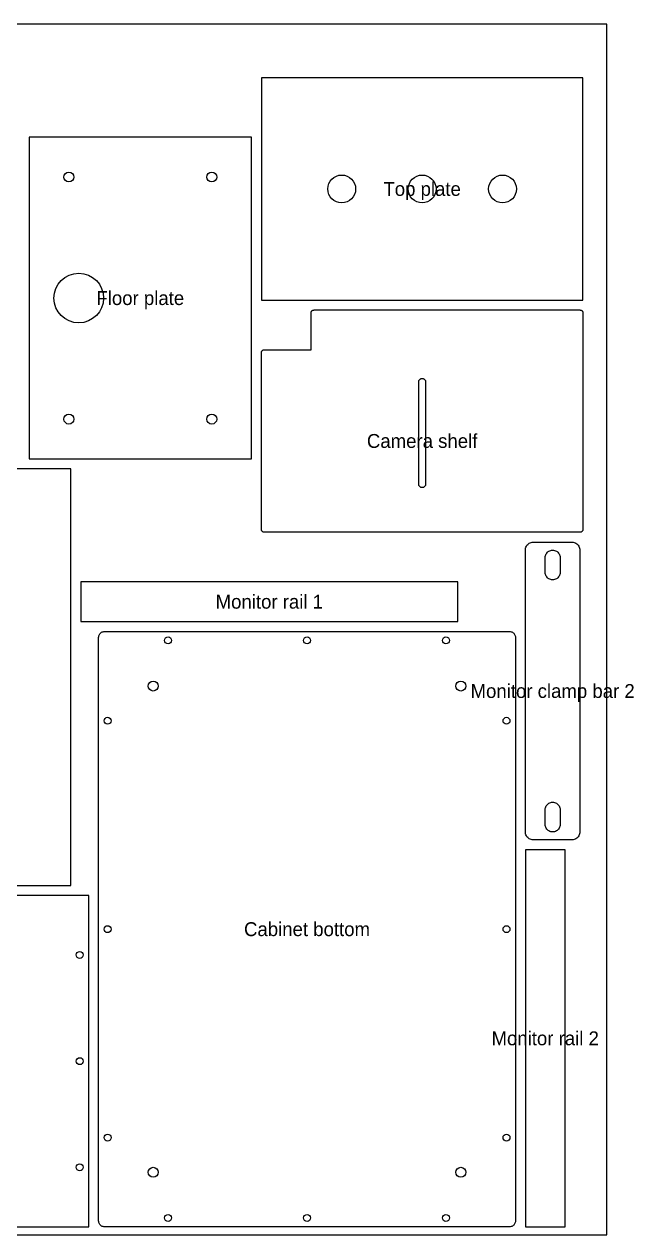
# Model space of a CAD drawing. Header units: millimetres. Extents: x 0 to 2467, y 0 to 1257.
# Drawn here: x 1853 to 2467, y 0 to 1220 of the extents above; entities that cross this region are included whole.
import ezdxf
from ezdxf.enums import TextEntityAlignment as Align

# ---------------------------------------------------------------- set-up
doc = ezdxf.new("R2010")
doc.units = ezdxf.units.MM
for name, color, linetype in [('CUT_INSIDE', 5, 'Continuous'), ('CUT_OUTSIDE', 1, 'Continuous'), ('DRILL_10', 4, 'Continuous'), ('DRILL_7', 3, 'Continuous'), ('LABELS', 7, 'Continuous'), ('SHEET', 8, 'Continuous')]:
    doc.layers.add(name, color=color, linetype=linetype)

msp = doc.modelspace()

# ---------------------------------------------------------------- linework, layer by layer
at = {"layer": 'CUT_INSIDE'}
for points in [[(2250.5, 859.5), (2250.53, 859.957), (2250.619, 860.406), (2250.766, 860.839), (2250.969, 861.25), (2251.223, 861.631), (2251.525, 861.975), (2251.869, 862.277), (2252.25, 862.531), (2252.661, 862.734), (2253.094, 862.881), (2253.543, 862.97), (2254, 863), (2254.457, 862.97), (2254.906, 862.881), (2255.339, 862.734), (2255.75, 862.531), (2256.131, 862.277), (2256.475, 861.975), (2256.777, 861.631), (2257.031, 861.25), (2257.234, 860.839), (2257.381, 860.406), (2257.47, 859.957), (2257.5, 859.5), (2257.5, 756.5), (2257.47, 756.043), (2257.381, 755.594), (2257.234, 755.161), (2257.031, 754.75), (2256.777, 754.369), (2256.475, 754.025), (2256.131, 753.723), (2255.75, 753.469), (2255.339, 753.266), (2254.906, 753.119), (2254.457, 753.03), (2254, 753), (2253.543, 753.03), (2253.094, 753.119), (2252.661, 753.266), (2252.25, 753.469), (2251.869, 753.723), (2251.525, 754.025), (2251.223, 754.369), (2250.969, 754.75), (2250.766, 755.161), (2250.619, 755.594), (2250.53, 756.043), (2250.5, 756.5)], [(2377.99, 682.5), (2378.055, 683.479), (2378.246, 684.441), (2378.561, 685.37), (2378.995, 686.25), (2379.54, 687.066), (2380.187, 687.803), (2380.925, 688.45), (2381.74, 688.995), (2382.62, 689.429), (2383.549, 689.744), (2384.512, 689.936), (2385.49, 690), (2386.469, 689.936), (2387.432, 689.744), (2388.361, 689.429), (2389.24, 688.995), (2390.056, 688.45), (2390.794, 687.803), (2391.441, 687.066), (2391.986, 686.25), (2392.42, 685.37), (2392.735, 684.441), (2392.926, 683.479), (2392.99, 682.5), (2392.99, 667.5), (2392.926, 666.521), (2392.735, 665.559), (2392.42, 664.63), (2391.986, 663.75), (2391.441, 662.934), (2390.794, 662.197), (2390.056, 661.55), (2389.24, 661.005), (2388.361, 660.571), (2387.432, 660.256), (2386.469, 660.064), (2385.49, 660), (2384.512, 660.064), (2383.549, 660.256), (2382.62, 660.571), (2381.74, 661.005), (2380.925, 661.55), (2380.187, 662.197), (2379.54, 662.934), (2378.995, 663.75), (2378.561, 664.63), (2378.246, 665.559), (2378.055, 666.521), (2377.99, 667.5)], [(2377.99, 428.5), (2378.055, 429.479), (2378.246, 430.441), (2378.561, 431.37), (2378.995, 432.25), (2379.54, 433.066), (2380.187, 433.803), (2380.925, 434.45), (2381.74, 434.995), (2382.62, 435.429), (2383.549, 435.744), (2384.512, 435.936), (2385.49, 436), (2386.469, 435.936), (2387.432, 435.744), (2388.361, 435.429), (2389.24, 434.995), (2390.056, 434.45), (2390.794, 433.803), (2391.441, 433.066), (2391.986, 432.25), (2392.42, 431.37), (2392.735, 430.441), (2392.926, 429.479), (2392.99, 428.5), (2392.99, 413.5), (2392.926, 412.521), (2392.735, 411.559), (2392.42, 410.63), (2391.986, 409.75), (2391.441, 408.934), (2390.794, 408.197), (2390.056, 407.55), (2389.24, 407.005), (2388.361, 406.571), (2387.432, 406.256), (2386.469, 406.064), (2385.49, 406), (2384.512, 406.064), (2383.549, 406.256), (2382.62, 406.571), (2381.74, 407.005), (2380.925, 407.55), (2380.187, 408.197), (2379.54, 408.934), (2378.995, 409.75), (2378.561, 410.63), (2378.246, 411.559), (2378.055, 412.521), (2377.99, 413.5)]]:
    msp.add_lwpolyline(points, close=True, dxfattribs=at)
for centre, radius in [((2173, 1054), 14), ((2254, 1054), 14), ((2335, 1054), 14), ((1908, 944), 25)]:
    msp.add_circle(centre, radius, dxfattribs=at)
at = {"layer": 'CUT_OUTSIDE'}
for points in [[(2416, 942), (2416, 1166), (2092, 1166), (2092, 942)], [(2082, 1106), (1858, 1106), (1858, 782), (2082, 782)], [(2141.997, 892.003), (2142, 892.074), (2142, 929), (2142.014, 929.294), (2142.058, 929.585), (2142.129, 929.871), (2142.228, 930.148), (2142.354, 930.414), (2142.506, 930.667), (2142.681, 930.903), (2142.879, 931.121), (2143.097, 931.319), (2143.333, 931.494), (2143.586, 931.646), (2143.852, 931.772), (2144.129, 931.871), (2144.415, 931.942), (2144.706, 931.986), (2145, 932), (2413, 932), (2413.294, 931.986), (2413.585, 931.942), (2413.871, 931.871), (2414.148, 931.772), (2414.414, 931.646), (2414.667, 931.494), (2414.903, 931.319), (2415.121, 931.121), (2415.319, 930.903), (2415.494, 930.667), (2415.646, 930.414), (2415.772, 930.148), (2415.871, 929.871), (2415.942, 929.585), (2415.986, 929.294), (2416, 929), (2416, 711), (2415.986, 710.706), (2415.942, 710.415), (2415.871, 710.129), (2415.772, 709.852), (2415.646, 709.586), (2415.494, 709.333), (2415.319, 709.097), (2415.121, 708.879), (2414.903, 708.681), (2414.667, 708.506), (2414.414, 708.354), (2414.148, 708.228), (2413.871, 708.129), (2413.585, 708.058), (2413.294, 708.014), (2413, 708), (2095, 708), (2094.706, 708.014), (2094.415, 708.058), (2094.129, 708.129), (2093.852, 708.228), (2093.586, 708.354), (2093.333, 708.506), (2093.097, 708.681), (2092.879, 708.879), (2092.681, 709.097), (2092.506, 709.333), (2092.354, 709.586), (2092.228, 709.852), (2092.129, 710.129), (2092.058, 710.415), (2092.014, 710.706), (2092, 711), (2092, 889), (2092.014, 889.294), (2092.058, 889.585), (2092.129, 889.871), (2092.228, 890.148), (2092.354, 890.414), (2092.506, 890.667), (2092.681, 890.903), (2092.879, 891.121), (2093.097, 891.319), (2093.333, 891.494), (2093.586, 891.646), (2093.852, 891.772), (2094.129, 891.871), (2094.415, 891.942), (2094.706, 891.986), (2095, 892), (2141.926, 892)], [(1900, 772), (1566, 772), (1566, 352), (1900, 352)], [(2404.99, 698), (2406.035, 697.932), (2407.061, 697.727), (2408.052, 697.391), (2408.99, 696.928), (2409.861, 696.347), (2410.647, 695.657), (2411.337, 694.87), (2411.919, 694), (2412.382, 693.061), (2412.718, 692.071), (2412.922, 691.044), (2412.99, 690), (2412.99, 406), (2412.922, 404.956), (2412.718, 403.929), (2412.382, 402.939), (2411.919, 402), (2411.337, 401.13), (2410.647, 400.343), (2409.861, 399.653), (2408.99, 399.072), (2408.052, 398.609), (2407.061, 398.273), (2406.035, 398.068), (2404.99, 398), (2365.99, 398), (2364.946, 398.068), (2363.92, 398.273), (2362.929, 398.609), (2361.99, 399.072), (2361.12, 399.653), (2360.334, 400.343), (2359.644, 401.13), (2359.062, 402), (2358.599, 402.939), (2358.263, 403.929), (2358.059, 404.956), (2357.99, 406), (2357.99, 690), (2358.059, 691.044), (2358.263, 692.071), (2358.599, 693.061), (2359.062, 694), (2359.644, 694.87), (2360.334, 695.657), (2361.12, 696.347), (2361.99, 696.928), (2362.929, 697.391), (2363.92, 697.727), (2364.946, 697.932), (2365.99, 698)], [(2290, 618), (2290, 658), (1910, 658), (1910, 618)], [(2341.99, 608), (2342.774, 607.949), (2343.543, 607.796), (2344.287, 607.543), (2344.99, 607.196), (2345.643, 606.76), (2346.233, 606.243), (2346.751, 605.653), (2347.187, 605), (2347.534, 604.296), (2347.786, 603.553), (2347.939, 602.783), (2347.99, 602), (2347.99, 14), (2347.939, 13.217), (2347.786, 12.447), (2347.534, 11.704), (2347.187, 11), (2346.751, 10.347), (2346.233, 9.757), (2345.643, 9.24), (2344.99, 8.804), (2344.287, 8.457), (2343.543, 8.204), (2342.774, 8.051), (2341.99, 8), (1933.99, 8), (1933.207, 8.051), (1932.438, 8.204), (1931.694, 8.457), (1930.99, 8.804), (1930.338, 9.24), (1929.748, 9.757), (1929.23, 10.347), (1928.794, 11), (1928.447, 11.704), (1928.195, 12.447), (1928.042, 13.217), (1927.99, 14), (1927.99, 602), (1928.042, 602.783), (1928.195, 603.553), (1928.447, 604.296), (1928.794, 605), (1929.23, 605.653), (1929.748, 606.243), (1930.338, 606.76), (1930.99, 607.196), (1931.694, 607.543), (1932.438, 607.796), (1933.207, 607.949), (1933.99, 608)], [(2397.99, 388), (2357.99, 388), (2357.99, 8), (2397.99, 8)], [(1917.99, 8), (1917.99, 342), (1497.99, 342), (1497.99, 8)]]:
    msp.add_lwpolyline(points, close=True, dxfattribs=at)
at = {"layer": 'DRILL_10'}
for centre in [(1898, 1066), (2042, 1066), (1898, 822), (2042, 822), (1982.99, 553), (2292.99, 553), (1982.99, 63), (2292.99, 63)]:
    msp.add_circle(centre, 5, dxfattribs=at)
at = {"layer": 'DRILL_7'}
for centre in [(1997.99, 599), (2137.99, 599), (2277.99, 599), (1936.99, 518), (2338.99, 518), (1936.99, 308), (2338.99, 308), (1908.99, 282), (1908.99, 175), (1936.99, 98), (2338.99, 98), (1908.99, 68), (1997.99, 17), (2137.99, 17), (2277.99, 17)]:
    msp.add_circle(centre, 3.5, dxfattribs=at)
at = {"layer": 'SHEET'}
msp.add_lwpolyline([(0, 0), (2440, 0), (2440, 1220), (0, 1220)], close=True, dxfattribs=at)

# ---------------------------------------------------------------- texts
at = {"layer": 'LABELS'}
for s, p in [('Top plate', (2254, 1054)), ('Floor plate', (1970, 944)), ('Camera shelf', (2254, 800)), ('Monitor rail 1', (2100, 638)), ('Monitor clamp bar 2', (2385.49, 548)), ('Cabinet bottom', (2137.99, 308)), ('Monitor rail 2', (2377.99, 198))]:
    msp.add_text(s, height=14, dxfattribs=at).set_placement(p, align=Align.MIDDLE_CENTER)

doc.saveas('drawing.dxf')
